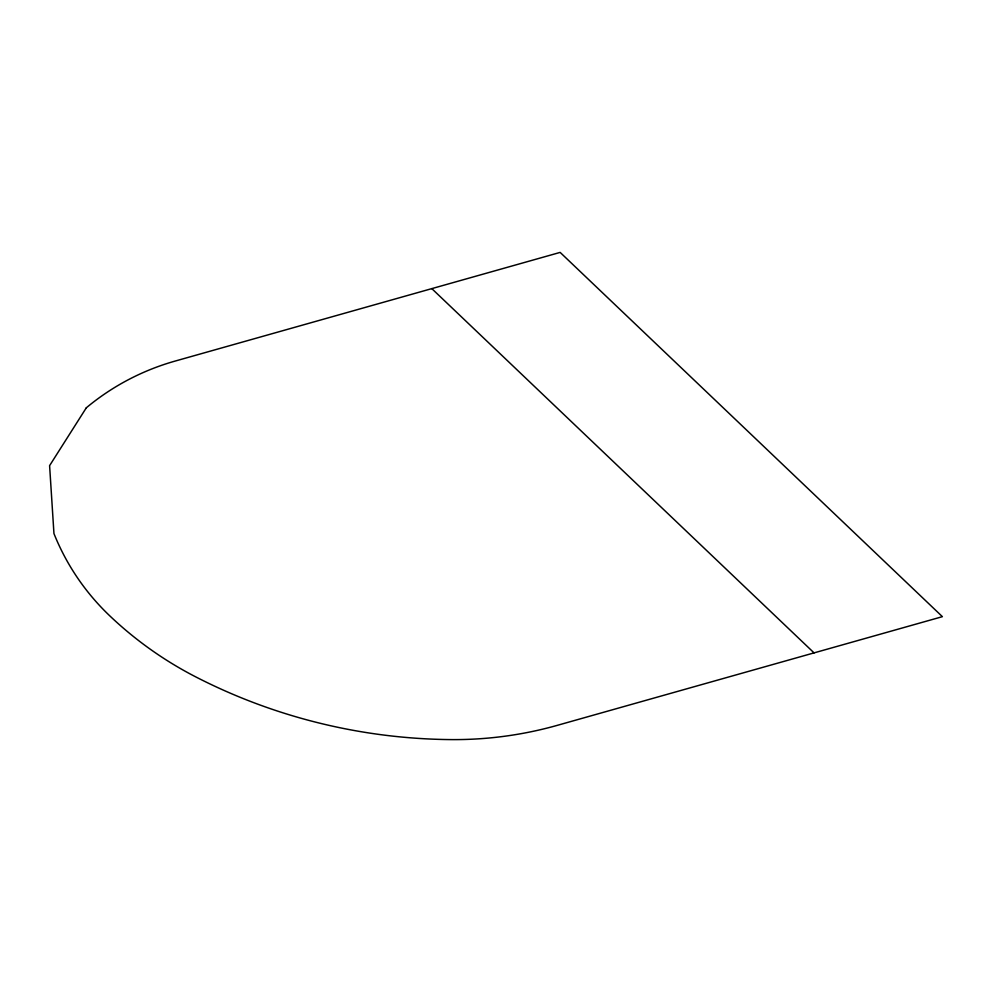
<?xml version="1.0" encoding="UTF-8"?>
<svg xmlns="http://www.w3.org/2000/svg" width="992" height="992" viewBox="0 0 992 992"><rect width="100%" height="100%" fill="white"/><g stroke="black" fill="none" stroke-linecap="round" stroke-linejoin="round"><path stroke-width="1.49" d="M431.805 288.622L814.06 652.885M86.329 407.786L49.6 465.645L53.952 533.56A238.415 234.348 -7.6 0 0 109.566 615.648A373.401 367.028 -7.6 0 0 196.552 677.3A564.113 554.491 -7.6 0 0 450.839 739.598A373.401 367.028 -7.6 0 0 557.38 725.326L942.4 616.664L560.145 252.402L175.125 361.076A238.415 234.348 -7.6 0 0 86.329 407.786"/></g></svg>
